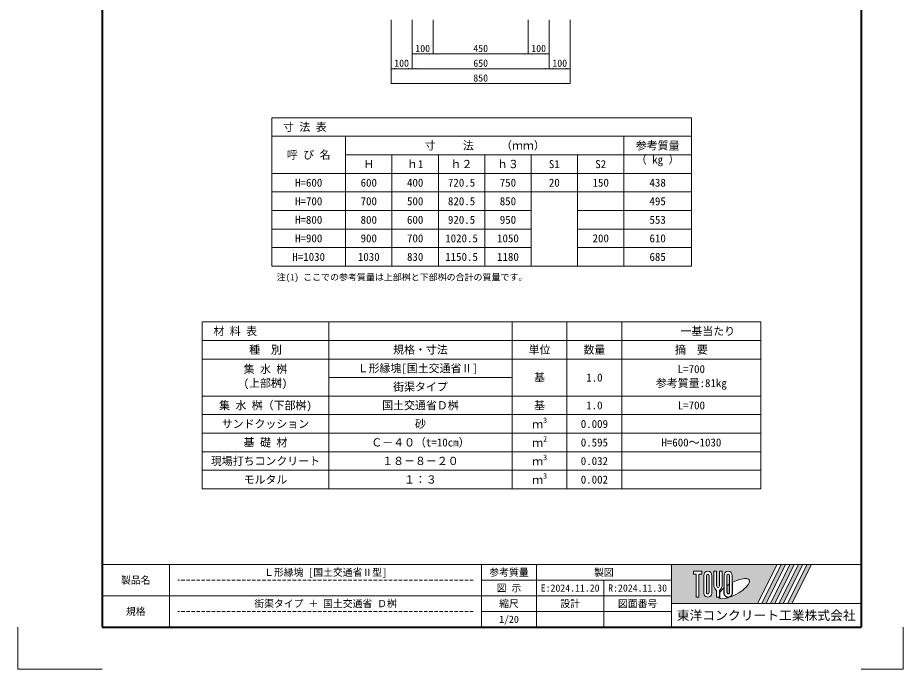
# Model space of a CAD drawing. Units: millimetres at full size, sheet at 1:20. Extents: x 77366 to 95666, y -7115 to 5664.
# Drawn here: x 91466 to 95666, y -325 to 2766 of the extents above; entities that cross this region are included whole.
import ezdxf
from ezdxf.enums import TextEntityAlignment as Align

# ---------------------------------------------------------------- set-up
doc = ezdxf.new("R2010")
doc.units = ezdxf.units.MM
doc.header["$LTSCALE"] = 20
doc.linetypes.add('USER2', pattern=[1.2, 0.8, -0.4])
for name, color, linetype, lineweight in [('Defpoints_2', 8, 'Continuous', 0), ('図枠', 7, 'Continuous', 5), ('寸法・材料表', 7, 'Continuous', 13), ('寸法線', 7, 'Continuous', 13), ('補助線', 8, 'Continuous', 13)]:
    doc.layers.add(name, color=color, linetype=linetype, lineweight=lineweight)
doc.styles.add('ＭＳ ゴシック', font='')
doc.styles.get('ＭＳ ゴシック').set_extended_font_data('MS Gothic')

# ---------------------------------------------------------------- blocks, each defined once
blk = doc.blocks.new('filled_arrow')
at = {"color": 0, "linetype": 'Continuous', "lineweight": -2}
blk.add_solid([(7.5, 1.25), (0, 0), (7.5, -1.25)], dxfattribs=at)

msp = doc.modelspace()

# ---------------------------------------------------------------- hatches: boundary and pattern name
at = {"layer": '図枠'}
h = msp.add_hatch(color=256, dxfattribs=at)
h.paths.add_polyline_path([(94565.8, 171.64), (94565.8, -13.98), (94974.17, -13.98), (95066.98, 171.64)])
edge = h.paths.add_edge_path(flags=16)
edge.add_ellipse((94862.3, 57.38), major_axis=(72.73, 40.71), ratio=0.3471473, start_angle=-144.31122, end_angle=72.1899, ccw=False)
edge.add_ellipse((94835.37, 39.8), major_axis=(0, 24.75), ratio=0.8463542, start_angle=-160.70346, end_angle=-90)
edge.add_line((94856.32, 39.8), (94856.32, 86.98))
edge = h.paths.add_edge_path(flags=16)
edge.add_ellipse((94835.37, 117.86), major_axis=(0, 22.85), ratio=0.8463541, start_angle=-90, end_angle=90, ccw=False)
edge.add_line((94854.7, 117.86), (94854.7, 39.8))
edge.add_ellipse((94835.37, 39.8), major_axis=(0, 22.85), ratio=0.8463541, start_angle=90, end_angle=-90, ccw=False)
edge.add_line((94816.03, 39.8), (94816.03, 117.86))
edge = h.paths.add_edge_path(flags=16)
edge.add_line((94841.81, 117.86), (94841.81, 39.8))
edge.add_ellipse((94835.37, 39.8), major_axis=(0, 7.62), ratio=0.8463541, start_angle=90, end_angle=-90, ccw=False)
edge.add_line((94828.92, 39.8), (94828.92, 117.86))
edge.add_ellipse((94835.37, 117.86), major_axis=(0, 7.62), ratio=0.8463541, start_angle=-90, end_angle=90, ccw=False)
edge = h.paths.add_edge_path(flags=16)
edge.add_line((94840.2, 77.96), (94840.2, 39.8))
edge.add_ellipse((94835.37, 39.8), major_axis=(0, 5.71), ratio=0.8463542, start_angle=90, end_angle=-90, ccw=False)
edge.add_line((94830.53, 39.8), (94830.53, 71.72))
edge.add_ellipse((94862.3, 57.38), major_axis=(72.73, 40.71), ratio=0.3471473, start_angle=107.79174, end_angle=126.47132, ccw=False)
edge = h.paths.add_edge_path(flags=16)
edge.add_line((94806.36, 140.71), (94806.36, 70.74))
edge.add_ellipse((94787.03, 70.74), major_axis=(0, 22.85), ratio=0.8463541, start_angle=-163.34117, end_angle=-90, ccw=False)
edge.add_line((94793.47, 49.2), (94793.47, 16.96))
edge.add_line((94793.47, 16.96), (94780.58, 16.96))
edge.add_line((94780.58, 16.96), (94780.58, 49.2))
edge.add_ellipse((94787.03, 70.74), major_axis=(0, 22.85), ratio=0.8463541, start_angle=90, end_angle=163.34117, ccw=False)
edge.add_line((94767.69, 70.74), (94767.69, 140.71))
edge.add_line((94767.69, 140.71), (94780.58, 140.71))
edge.add_line((94780.58, 140.71), (94780.58, 70.74))
edge.add_ellipse((94787.03, 70.74), major_axis=(0, 7.62), ratio=0.8463541, start_angle=90, end_angle=-90)
edge.add_line((94793.47, 70.74), (94793.47, 140.71))
edge.add_line((94793.47, 140.71), (94806.36, 140.71))
edge = h.paths.add_edge_path(flags=16)
edge.add_line((94814.42, 59.51), (94814.42, 39.8))
edge.add_ellipse((94835.37, 39.8), major_axis=(0, 24.75), ratio=0.8463542, start_angle=90, end_angle=-171.54427)
edge.add_ellipse((94862.3, 57.38), major_axis=(72.73, 40.71), ratio=0.3471473, start_angle=-178.64954, end_angle=-148.29244, ccw=False)
edge.add_line((94790.7, 15.05), (94795.09, 15.05))
edge.add_line((94795.09, 15.05), (94795.09, 39.19))
edge.add_ellipse((94862.3, 57.38), major_axis=(72.73, 40.71), ratio=0.3471473, start_angle=148.21912, end_angle=165.90812, ccw=False)
edge = h.paths.add_edge_path(flags=16)
edge.add_ellipse((94738.69, 117.86), major_axis=(0, 22.85), ratio=0.8463541, start_angle=-90, end_angle=90, ccw=False)
edge.add_line((94758.02, 117.86), (94758.02, 39.8))
edge.add_ellipse((94738.69, 39.8), major_axis=(0, 22.85), ratio=0.8463541, start_angle=90, end_angle=-90, ccw=False)
edge.add_line((94719.35, 39.8), (94719.35, 117.86))
edge = h.paths.add_edge_path(flags=16)
edge.add_line((94745.13, 117.86), (94745.13, 39.8))
edge.add_ellipse((94738.69, 39.8), major_axis=(0, 7.62), ratio=0.8463541, start_angle=90, end_angle=-90, ccw=False)
edge.add_line((94732.24, 39.8), (94732.24, 117.86))
edge.add_ellipse((94738.69, 117.86), major_axis=(0, 7.62), ratio=0.8463541, start_angle=-90, end_angle=90, ccw=False)
h.paths.add_polyline_path([(94709.68, 140.71), (94709.68, 125.48), (94696.79, 125.48), (94696.79, 16.96), (94683.9, 16.96), (94683.9, 125.48), (94671.01, 125.48), (94671.01, 140.71)], flags=16)
for points in [[(94994.59, -13.98), (95015.01, -13.98), (95107.82, 171.64), (95087.4, 171.64)], [(95148.66, 171.64), (95128.24, 171.64), (95035.43, -13.98), (95055.85, -13.98)], [(95189.5, 171.64), (95169.08, 171.64), (95076.27, -13.98), (95096.68, -13.98)], [(95230.33, 171.64), (95209.92, 171.64), (95117.1, -13.98), (95137.52, -13.98)]]:
    msp.add_hatch(color=256, dxfattribs=at).paths.add_polyline_path(points)

# ---------------------------------------------------------------- linework, layer by layer
at = {"layer": 'Defpoints_2'}
for p, q in [((92670.8, 2291.05), (94660.8, 2291.05)), ((92670.8, 2291.05), (92670.8, 2203.05)), ((94660.8, 2291.05), (94660.8, 2203.05)), ((94340.8, 2115.05), (94660.8, 2115.05)), ((93900.8, 1939.05), (94340.8, 1939.05)), ((94120.8, 1851.05), (94340.8, 1851.05)), ((94120.8, 1675.05), (94340.8, 1675.05)), ((92340.8, 1322.58), (94990.8, 1322.58)), ((92340.8, 1322.58), (92340.8, 1234.58)), ((92940.8, 1322.58), (92940.8, 1234.58)), ((93810.8, 1322.58), (93810.8, 1234.58)), ((94070.8, 1322.58), (94070.8, 1234.58)), ((94330.8, 1322.58), (94330.8, 1234.58)), ((94990.8, 1322.58), (94990.8, 1234.58)), ((92940.8, 1058.58), (93810.8, 1058.58))]:
    msp.add_line(p, q, dxfattribs=at)
at = {"layer": 'Defpoints_2', "color": 7, "lineweight": 13}
for p, q in [((91465.8, -125.36), (91465.8, -325.36)), ((95665.8, -125.36), (95665.8, -325.36)), ((91865.8, -325.36), (91465.8, -325.36)), ((95465.8, -325.36), (95665.8, -325.36))]:
    msp.add_line(p, q, dxfattribs=at)
at = {"layer": '図枠', "lineweight": 40}
for p, q in [((91865.8, 5414.64), (91865.8, -125.36)), ((95465.8, 5414.64), (95465.8, -125.36)), ((91865.8, -125.36), (95465.8, -125.36))]:
    msp.add_line(p, q, dxfattribs=at)
at = {"layer": '図枠', "lineweight": 13}
for p, q in [((95465.8, 171.64), (91865.8, 171.64)), ((92185.8, -125.36), (92185.8, 171.64)), ((93665.8, -125.36), (93665.8, 171.64)), ((93925.8, -125.36), (93925.8, 171.64)), ((94565.8, -125.36), (94565.8, 171.64)), ((94565.8, 97.39), (93665.8, 97.39)), ((94245.8, -125.36), (94245.8, 97.39)), ((94565.8, 23.14), (91865.8, 23.14)), ((94565.8, -51.11), (93665.8, -51.11))]:
    msp.add_line(p, q, dxfattribs=at)
at = {"layer": '図枠'}
for p, q in [((94565.8, 171.64), (95066.98, 171.64)), ((95066.98, 171.64), (94974.17, -13.98)), ((95087.4, 171.64), (94994.59, -13.98)), ((95107.82, 171.64), (95015.01, -13.98)), ((95128.24, 171.64), (95035.43, -13.98)), ((95148.66, 171.64), (95055.85, -13.98)), ((95169.08, 171.64), (95076.27, -13.98)), ((95087.4, 171.64), (95107.82, 171.64)), ((95189.5, 171.64), (95096.68, -13.98)), ((95209.92, 171.64), (95117.1, -13.98)), ((95128.24, 171.64), (95148.66, 171.64)), ((95230.33, 171.64), (95137.52, -13.98)), ((95169.08, 171.64), (95189.5, 171.64)), ((95209.92, 171.64), (95230.33, 171.64)), ((94671.01, 140.71), (94671.01, 125.48)), ((94671.01, 140.71), (94709.68, 140.71)), ((94709.68, 140.71), (94709.68, 125.48)), ((94767.69, 140.71), (94780.58, 140.71)), ((94767.69, 70.74), (94767.69, 140.71)), ((94780.58, 140.71), (94780.58, 70.74)), ((94793.47, 140.71), (94806.36, 140.71)), ((94793.47, 70.74), (94793.47, 140.71)), ((94806.36, 140.71), (94806.36, 70.74)), ((94683.9, 125.48), (94671.01, 125.48)), ((94683.9, 125.48), (94683.9, 16.96)), ((94696.79, 125.48), (94696.79, 16.96)), ((94709.68, 125.48), (94696.79, 125.48)), ((94719.35, 117.86), (94719.35, 39.8)), ((94732.24, 39.8), (94732.24, 117.86)), ((94745.13, 117.86), (94745.13, 39.8)), ((94758.02, 39.8), (94758.02, 117.86)), ((94816.03, 117.86), (94816.03, 39.8)), ((94828.92, 39.8), (94828.92, 117.86)), ((94841.81, 117.86), (94841.81, 39.8)), ((94854.7, 39.8), (94854.7, 117.86)), ((94856.32, 39.8), (94856.32, 86.98)), ((94780.58, 49.2), (94780.58, 16.96)), ((94793.47, 49.2), (94793.47, 16.96)), ((94814.42, 59.51), (94814.42, 39.8)), ((94830.53, 39.8), (94830.53, 71.72)), ((94840.2, 77.96), (94840.2, 39.8)), ((94696.79, 16.96), (94683.9, 16.96)), ((94793.47, 16.96), (94780.58, 16.96)), ((94790.7, 15.05), (94795.09, 15.05)), ((94795.09, 39.19), (94795.09, 15.05)), ((94565.8, -13.98), (94974.17, -13.98)), ((94994.59, -13.98), (95015.01, -13.98)), ((95035.43, -13.98), (95055.85, -13.98)), ((95076.27, -13.98), (95096.68, -13.98)), ((95117.1, -13.98), (95137.52, -13.98))]:
    msp.add_line(p, q, dxfattribs=at)
at = {"layer": '図枠', "linetype": 'USER2', "lineweight": 9}
for p, q in [((93625.8, 97.39), (92225.8, 97.39)), ((93625.8, -51.11), (92225.8, -51.11))]:
    msp.add_line(p, q, dxfattribs=at)
at = {"layer": '図枠'}
for centre, major_axis, ratio, start_param, end_param in [((94738.69, 117.86), (0, 22.85), 0.846354, 4.712389, 7.8539816), ((94835.37, 117.86), (0, 22.85), 0.846354, 4.712389, 7.8539816), ((94738.69, 117.86), (0, 7.62), 0.846354, 4.712389, 7.8539816), ((94835.37, 117.86), (0, 7.62), 0.846354, 4.712389, 7.8539816), ((94862.3, 57.38), (72.73, 40.71), 0.347147, 4.2621853, 7.7429163), ((94787.03, 70.74), (0, 22.85), 0.846354, 1.5707963, 2.8017557), ((94787.03, 70.74), (0, 7.62), 0.846354, 1.5707963, 4.712389), ((94787.03, 70.74), (0, 22.85), 0.846354, 3.4814296, 4.712389), ((94862.3, 57.38), (72.73, 40.71), 0.347147, 2.0815197, 2.5155126), ((94862.3, 57.38), (72.73, 40.71), 0.347147, 1.6817405, 1.8219833), ((94738.69, 39.8), (0, 22.85), 0.846354, 1.5707963, 4.712389), ((94738.69, 39.8), (0, 7.62), 0.846354, 1.5707963, 4.712389), ((94862.3, 57.38), (72.73, 40.71), 0.347147, 3.2093975, 4.2004451), ((94835.37, 39.8), (0, 24.75), 0.846354, 1.5707963, 3.3154679), ((94835.37, 39.8), (0, 22.85), 0.846354, 1.5707963, 4.712389), ((94835.37, 39.8), (0, 7.62), 0.846354, 1.5707963, 4.712389), ((94835.37, 39.8), (0, 5.71), 0.846354, 1.5707963, 4.712389), ((94835.37, 39.8), (0, 24.75), 0.846354, 3.5338438, 4.712389)]:
    msp.add_ellipse(centre, major_axis=major_axis, ratio=ratio, start_param=start_param, end_param=end_param, dxfattribs=at)
at = {"layer": '寸法・材料表'}
for p, q in [((92670.8, 2203.05), (94660.8, 2203.05)), ((92670.8, 2203.05), (92670.8, 1587.05)), ((93020.8, 2203.05), (93020.8, 1587.05)), ((94340.8, 2203.05), (94340.8, 1587.05)), ((94660.8, 2203.05), (94660.8, 1587.05)), ((93020.8, 2115.05), (94340.8, 2115.05)), ((93240.8, 2115.05), (93240.8, 1587.05)), ((93460.8, 2115.05), (93460.8, 1587.05)), ((93680.8, 2115.05), (93680.8, 1587.05)), ((93900.8, 2115.05), (93900.8, 1587.05)), ((94120.8, 2115.05), (94120.8, 1587.05)), ((92670.8, 2027.05), (94660.8, 2027.05)), ((92670.8, 1939.05), (93900.8, 1939.05)), ((94340.8, 1939.05), (94660.8, 1939.05)), ((92670.8, 1851.05), (93900.8, 1851.05)), ((94340.8, 1851.05), (94660.8, 1851.05)), ((92670.8, 1763.05), (93900.8, 1763.05)), ((94120.8, 1763.05), (94660.8, 1763.05)), ((92670.8, 1675.05), (93900.8, 1675.05)), ((94340.8, 1675.05), (94660.8, 1675.05)), ((92670.8, 1587.05), (94660.8, 1587.05)), ((92340.8, 1234.58), (94990.8, 1234.58)), ((92340.8, 1234.58), (92340.8, 530.58)), ((92940.8, 1234.58), (92940.8, 530.58)), ((93810.8, 1234.58), (93810.8, 530.58)), ((94070.8, 1234.58), (94070.8, 530.58)), ((94330.8, 1234.58), (94330.8, 530.58)), ((94990.8, 1234.58), (94990.8, 530.58)), ((92340.8, 1146.58), (94990.8, 1146.58)), ((92340.8, 970.58), (94990.8, 970.58)), ((92340.8, 882.58), (94990.8, 882.58)), ((92340.8, 794.58), (94990.8, 794.58)), ((92340.8, 706.58), (94990.8, 706.58)), ((92340.8, 618.58), (94990.8, 618.58)), ((92340.8, 530.58), (94990.8, 530.58))]:
    msp.add_line(p, q, dxfattribs=at)
at = {"layer": '寸法線'}
for p, q in [((93236.48, 2755.62), (93236.48, 2523.83)), ((93236.48, 2755.62), (93236.48, 2453.83)), ((93336.49, 2755.62), (93336.49, 2593.83)), ((93336.49, 2755.62), (93336.49, 2523.83)), ((93336.49, 2755.62), (93336.49, 2523.83)), ((93436.48, 2755.62), (93436.48, 2593.83)), ((93436.48, 2755.62), (93436.48, 2593.83)), ((93886.48, 2755.62), (93886.48, 2593.83)), ((93886.48, 2755.62), (93886.48, 2593.83)), ((93986.48, 2755.62), (93986.48, 2593.83)), ((93986.48, 2755.62), (93986.48, 2523.83)), ((93986.48, 2755.62), (93986.48, 2523.83)), ((94086.48, 2755.62), (94086.48, 2523.83)), ((94086.48, 2755.62), (94086.48, 2453.83)), ((93336.49, 2593.83), (93436.48, 2593.83)), ((93436.48, 2593.83), (93886.48, 2593.83)), ((93886.48, 2593.83), (93986.48, 2593.83)), ((93336.49, 2523.83), (93236.48, 2523.83)), ((93336.49, 2523.83), (93986.48, 2523.83)), ((93986.48, 2523.83), (94086.48, 2523.83)), ((93236.48, 2453.83), (94086.48, 2453.83))]:
    msp.add_line(p, q, dxfattribs=at)
at = {"layer": '補助線'}
msp.add_line((94565.8, -13.98), (95465.8, -13.98), dxfattribs=at)

# ---------------------------------------------------------------- block references
at = {"layer": '寸法線', "xscale": 2.67, "yscale": 2.67}
for p in [(93336.49, 2593.83), (93436.48, 2593.83), (93886.48, 2593.83), (93236.48, 2523.83), (93336.49, 2523.83), (93986.48, 2523.83), (93236.48, 2453.83)]:
    msp.add_blockref('filled_arrow', p, dxfattribs=at)
at = {"layer": '寸法線', "xscale": 2.67, "yscale": 2.67, "rotation": 180}
for p in [(93436.48, 2593.83), (93886.48, 2593.83), (93986.48, 2593.83), (93336.49, 2523.83), (93986.48, 2523.83), (94086.48, 2523.83), (94086.48, 2453.83)]:
    msp.add_blockref('filled_arrow', p, dxfattribs=at)

# ---------------------------------------------------------------- texts
at = {"layer": '図枠', "style": 'ＭＳ ゴシック'}
for s, height, p in [('Ｌ形縁塊 [国土交通省Ⅱ型]', 34.18, (92925.8, 134.52)), ('参考質量', 34.18, (93795.8, 134.52)), ('製図', 34.18, (94245.8, 134.52)), ('製品名', 34.18, (92025.8, 97.39)), ('図 示', 34.18, (93795.8, 60.27)), ('E:2024.11.20', 34.18, (94085.8, 60.27)), ('R:2024.11.30', 34.18, (94405.8, 60.27)), ('街渠タイプ ＋ 国土交通省 Ｄ桝', 34.18, (92925.8, -13.98)), ('縮尺', 34.18, (93795.8, -13.98)), ('設計', 34.18, (94085.8, -13.98)), ('図面番号', 34.18, (94405.8, -13.98)), ('規格', 34.18, (92025.8, -51.11)), ('東洋コンクリート工業株式会社', 44.43, (95015.8, -69.67)), ('1/20', 34.18, (93795.8, -88.23))]:
    msp.add_text(s, height=height, dxfattribs=at).set_placement(p, align=Align.MIDDLE_CENTER)
at = {"layer": '寸法・材料表', "style": 'ＭＳ ゴシック'}
for s, p in [('\u3000寸 法 表 ', (92672, 2247.05)), ('\u3000材 料 表', (92342, 1278.58))]:
    msp.add_text(s, height=37.98, dxfattribs=at).set_placement(p, align=Align.MIDDLE_LEFT)
for s, p in [('寸   \u3000法   \u3000（ｍｍ）', (93680.8, 2159.05)), ('参考質量', (94500.8, 2159.05)), ('呼 び 名', (92845.8, 2115.05)), ('Ｈ', (93130.8, 2071.05)), ('ｈ1', (93350.8, 2071.05)), ('ｈ２', (93570.8, 2071.05)), ('ｈ３', (93790.8, 2071.05)), ('S1', (94010.8, 2071.05)), ('S2', (94230.8, 2071.05)), ('H=600', (92845.8, 1983.05)), ('600', (93130.8, 1983.05)), ('400', (93350.8, 1983.05)), ('720.5', (93570.8, 1983.05)), ('750', (93790.8, 1983.05)), ('20', (94010.8, 1983.05)), ('150', (94230.8, 1983.05)), ('438', (94500.8, 1983.05)), ('H=700', (92845.8, 1895.05)), ('700', (93130.8, 1895.05)), ('500', (93350.8, 1895.05)), ('820.5', (93570.8, 1895.05)), ('850', (93790.8, 1895.05)), ('495', (94500.8, 1895.05)), ('H=800', (92845.8, 1807.05)), ('800', (93130.8, 1807.05)), ('600', (93350.8, 1807.05)), ('920.5', (93570.8, 1807.05)), ('950', (93790.8, 1807.05)), ('553', (94500.8, 1807.05)), ('H=900', (92845.8, 1719.05)), ('900', (93130.8, 1719.05)), ('700', (93350.8, 1719.05)), ('1020.5', (93570.8, 1719.05)), ('1050', (93790.8, 1719.05)), ('200', (94230.8, 1719.05)), ('610', (94500.8, 1719.05)), ('H=1030', (92845.8, 1631.05)), ('1030', (93130.8, 1631.05)), ('830', (93350.8, 1631.05)), ('1150.5', (93570.8, 1631.05)), ('1180', (93790.8, 1631.05)), ('685', (94500.8, 1631.05)), ('\u3000\u3000\u3000一基当たり', (94660.8, 1278.58)), ('種\u3000別', (92640.8, 1190.58)), ('規格・寸法', (93375.8, 1190.58)), ('単位', (93940.8, 1190.58)), ('数量', (94200.8, 1190.58)), ('摘\u3000要', (94660.8, 1190.58)), ('Ｌ形縁塊[国土交通省Ⅱ] ', (93375.8, 1102.58)), ('基', (93940.8, 1058.58)), ('1.0', (94200.8, 1058.58)), ('街渠タイプ', (93375.8, 1014.58)), ('集 水 桝（下部桝)', (92640.8, 926.58)), ('国土交通省Ｄ桝', (93375.8, 926.58)), ('基', (93940.8, 926.58)), ('1.0', (94200.8, 926.58)), ('L=700', (94660.8, 926.58)), ('サンドクッション', (92640.8, 838.58)), ('砂', (93375.8, 838.58)), ('0.009', (94200.8, 838.58)), ('基 礎 材', (92640.8, 750.58)), ('Ｃ－４０（t=10cm）', (93375.8, 750.58)), ('0.595', (94200.8, 750.58)), ('H=600～1030', (94660.8, 750.58)), ('現場打ちコンクリート', (92640.8, 662.58)), ('１８－８－２０', (93375.8, 662.58)), ('0.032', (94200.8, 662.58)), ('モルタル', (92640.8, 574.58)), ('１：３', (93375.8, 574.58)), ('0.002', (94200.8, 574.58))]:
    msp.add_text(s, height=37.98, dxfattribs=at).set_placement(p, align=Align.MIDDLE_CENTER)
msp.add_text('（ kg ）', height=37.98, dxfattribs=at).set_placement((94500.8, 2062.05), align=Align.BOTTOM_CENTER)
for s, height, p in [('注(1) ここでの参考質量は上部桝と下部桝の合計の質量です。', 30.38, (92694.31, 1510.35)), ('ｍ', 37.98, (93905.83, 806.45)), ('3', 26.58, (93957.63, 834.45)), ('ｍ', 37.98, (93905.83, 718.45)), ('2', 26.58, (93957.63, 746.45)), ('3', 26.58, (93957.63, 658.45)), ('ｍ', 37.98, (93905.83, 630.45)), ('3', 26.58, (93957.63, 570.45)), ('ｍ', 37.98, (93905.83, 542.45))]:
    msp.add_text(s, height=height, dxfattribs=at).set_placement(p, align=Align.BOTTOM_LEFT)
for s, p in [('集 水 桝', (92537.2, 1117.81)), ('L=700', (94596.05, 1117.81)), ('(上部桝)', (92537.2, 1051.15)), ('参考質量:81kg', (94492.45, 1051.15))]:
    msp.add_text(s, height=37.98, dxfattribs=at).set_placement(p, align=Align.TOP_LEFT)
at = {"layer": '寸法線', "style": 'ＭＳ ゴシック'}
for s, p in [('100', (93386.48, 2619.83)), ('450', (93661.48, 2619.83)), ('100', (93936.48, 2619.83)), ('100', (93286.48, 2549.83)), ('650', (93661.48, 2549.83)), ('100', (94036.48, 2549.83)), ('850', (93661.48, 2479.83))]:
    msp.add_text(s, height=34.18, dxfattribs=at).set_placement(p, align=Align.MIDDLE_CENTER)

doc.saveas('drawing.dxf')
